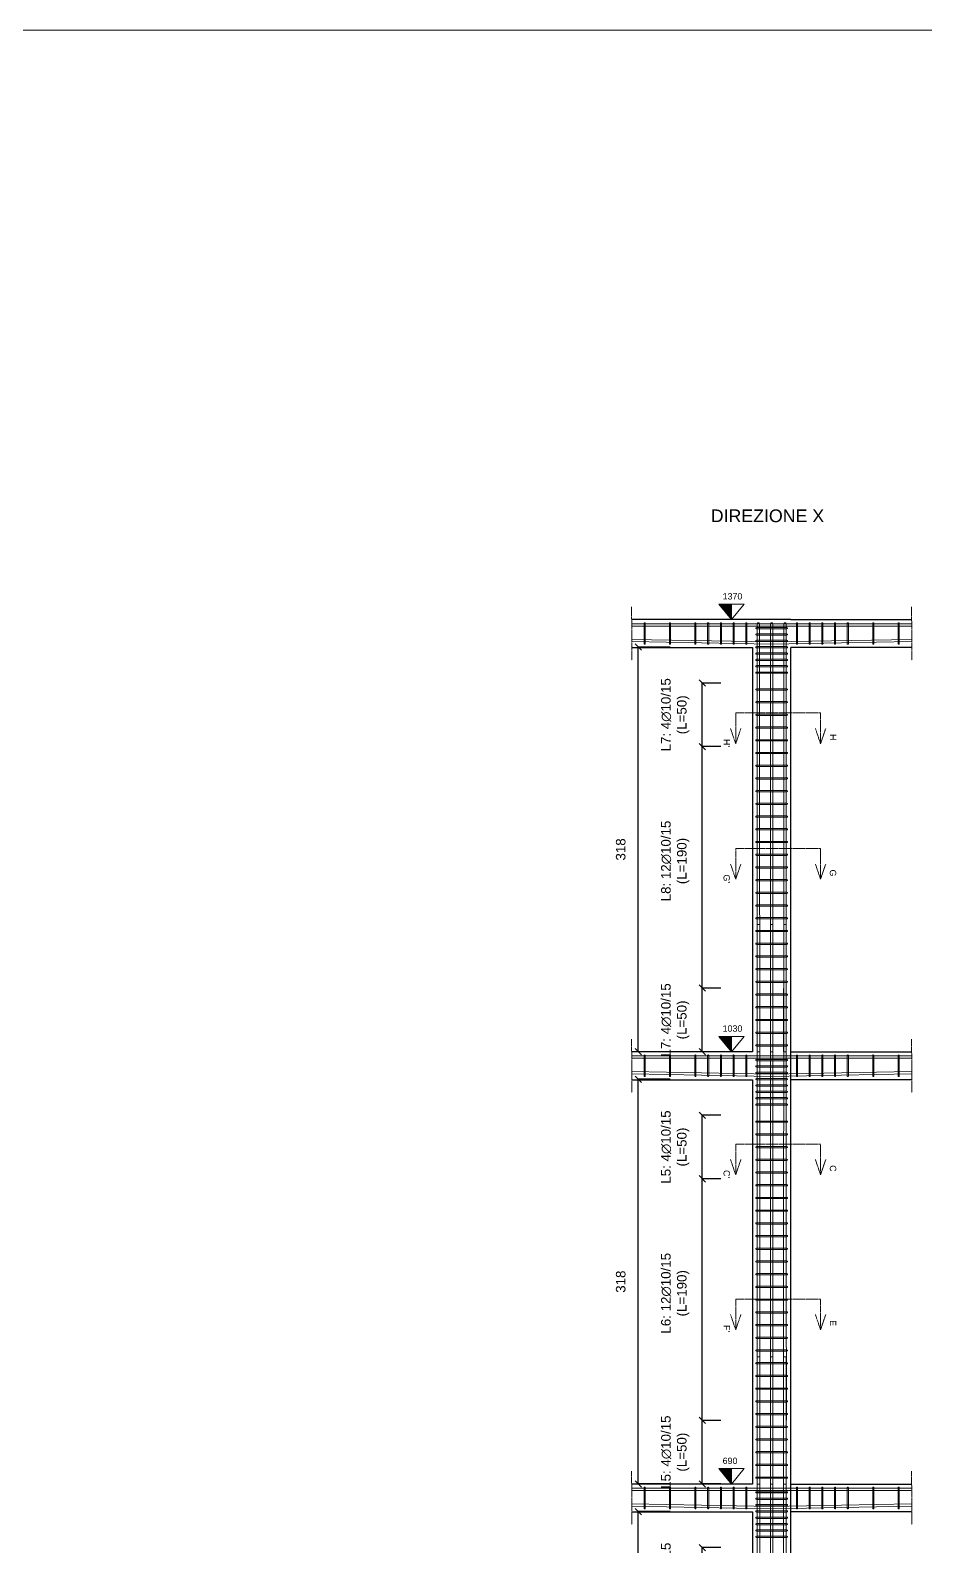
# Model space of a CAD drawing. Header units: millimetres. Extents: x -455371 to 117772, y -78417 to 116564.
# Drawn here: x -424157 to -417118, y 58303 to 70223 of the extents above; entities that cross this region are included whole.
import ezdxf

# ---------------------------------------------------------------- set-up
doc = ezdxf.new("R2010")
doc.units = ezdxf.units.MM
doc.linetypes.add('ACAD_ISO02W100', pattern=[15, 12, -3])
doc.layers.get('0').update_dxf_attribs({"color": 255})
for name, color, linetype, lineweight in [('armature', 5, 'Continuous', 18), ('Cls', 7, 'Continuous', 25), ('quote', 5, 'Continuous', 15), ('Scritte', 7, 'Continuous', 15), ('staffe', 10, 'Continuous', 15), ('tratteggio 1 a 50', 230, 'ACAD_ISO02W100', 15)]:
    doc.layers.add(name, color=color, linetype=linetype, lineweight=lineweight)
doc.layers.add('RETINI', color=253, linetype='Continuous')
doc.styles.get("Standard").update_dxf_attribs({"font": 'arial.ttf'})
doc.dimstyles.new('scala1 a 50', dxfattribs={"dimtxt": 75, "dimasz": 50, "dimexe": 0.18, "dimexo": 250, "dimgap": 100, "dimtad": 2, "dimdec": 0, "dimlfac": 0.1, "dimzin": 0, "dimdsep": 46, "dimtxsty": 'Standard', "dimblk": 'OBLIQUE', "dimcen": -100, "dimadec": 0, "dimazin": 0, "dimtfac": 1, "dimtdec": 0, "dimtofl": 0, "dimtmove": 0, "dimatfit": 3, "dimfxl": 250, "dimfxlon": 1, "dimtolj": 1, "dimtzin": 0, "dimarcsym": 0})

# ---------------------------------------------------------------- blocks, each defined once
blk = doc.blocks.new('*U2656')
at = {"layer": 'staffe'}
blk.add_lwpolyline([(-120, 5), (120, 5, -1), (120, -5), (-120, -5, -1)], format="xyb", close=True, dxfattribs=at)
blk = doc.blocks.new('*U2657')
at = {"layer": 'armature', "color": 0, "linetype": 'ByBlock', "lineweight": -2, "transparency": 16777216}
for p in [(0, 2800), (0, 2700), (0, 2600), (0, 2500), (0, 2400), (0, 2300), (0, 2200), (0, 2100), (0, 2000), (0, 1900), (0, 1800), (0, 1700), (0, 1600), (0, 1500), (0, 1400), (0, 1300), (0, 1200), (0, 1100), (0, 1000), (0, 900), (0, 800), (0, 700), (0, 600), (0, 500), (0, 400), (0, 300), (0, 200), (0, 100), (0, 0)]:
    blk.add_blockref('*U2656', p, dxfattribs=at)
blk = doc.blocks.new('*U2658')
at = {"layer": 'staffe'}
blk.add_lwpolyline([(-120, 5), (120, 5, -1), (120, -5), (-120, -5, -1)], format="xyb", close=True, dxfattribs=at)
blk = doc.blocks.new('*U2659')
at = {"layer": 'armature', "color": 0, "linetype": 'ByBlock', "lineweight": -2, "transparency": 16777216}
for p in [(0, 2800), (0, 2700), (0, 2600), (0, 2500), (0, 2400), (0, 2300), (0, 2200), (0, 2100), (0, 2000), (0, 1900), (0, 1800), (0, 1700), (0, 1600), (0, 1500), (0, 1400), (0, 1300), (0, 1200), (0, 1100), (0, 1000), (0, 900), (0, 800), (0, 700), (0, 600), (0, 500), (0, 400), (0, 300), (0, 200), (0, 100), (0, 0)]:
    blk.add_blockref('*U2658', p, dxfattribs=at)
blk = doc.blocks.new('*U2679')
at = {"layer": 'staffe'}
blk.add_lwpolyline([(-120, 5), (120, 5, -1), (120, -5), (-120, -5, -1)], format="xyb", close=True, dxfattribs=at)
blk = doc.blocks.new('*U2680')
at = {"layer": 'armature', "color": 0, "linetype": 'ByBlock', "lineweight": -2, "transparency": 16777216}
for p in [(0, 350), (0, 300), (0, 250), (0, 200), (0, 150), (0, 100), (0, 50), (0, 0)]:
    blk.add_blockref('*U2679', p, dxfattribs=at)
blk = doc.blocks.new('*U2685')
at = {"layer": 'staffe'}
blk.add_lwpolyline([(-120, 5), (120, 5, -1), (120, -5), (-120, -5, -1)], format="xyb", close=True, dxfattribs=at)
blk = doc.blocks.new('*U2686')
at = {"layer": 'armature', "color": 0, "linetype": 'ByBlock', "lineweight": -2, "transparency": 16777216}
for p in [(0, 350), (0, 300), (0, 250), (0, 200), (0, 150), (0, 100), (0, 50), (0, 0)]:
    blk.add_blockref('*U2685', p, dxfattribs=at)
blk = doc.blocks.new('*U2687')
at = {"layer": 'staffe'}
blk.add_lwpolyline([(-120, 5), (120, 5, -1), (120, -5), (-120, -5, -1)], format="xyb", close=True, dxfattribs=at)
blk = doc.blocks.new('*U2688')
at = {"layer": 'armature', "color": 0, "linetype": 'ByBlock', "lineweight": -2, "transparency": 16777216}
for p in [(0, 350), (0, 300), (0, 250), (0, 200), (0, 150), (0, 100), (0, 50), (0, 0)]:
    blk.add_blockref('*U2687', p, dxfattribs=at)
blk = doc.blocks.new('*U2667')
at = {"layer": 'staffe'}
blk.add_lwpolyline([(-4, 0), (-4, 81, -1.00038), (4, 81), (4, 0), (4, -81, -1.00038), (-4, -81)], format="xyb", close=True, dxfattribs=at)
blk = doc.blocks.new('*U2668')
at = {"layer": 'Cls', "color": 0, "linetype": 'ByBlock', "lineweight": -2, "transparency": 16777216}
for p in [(-400, 0), (-300, 0), (-200, 0), (-100, 0), (0, 0)]:
    blk.add_blockref('*U2667', p, dxfattribs=at)
blk = doc.blocks.new('*U2669')
at = {"layer": 'staffe'}
blk.add_lwpolyline([(-4, 0), (-4, 81, -1.00038), (4, 81), (4, 0), (4, -81, -1.00038), (-4, -81)], format="xyb", close=True, dxfattribs=at)
blk = doc.blocks.new('*U2670')
at = {"layer": 'Cls', "color": 0, "linetype": 'ByBlock', "lineweight": -2, "transparency": 16777216}
for p in [(-200, 0), (0, 0)]:
    blk.add_blockref('*U2669', p, dxfattribs=at)
blk = doc.blocks.new('*U2722')
at = {"layer": 'staffe'}
blk.add_lwpolyline([(-4, 0), (-4, 81, -1.00038), (4, 81), (4, 0), (4, -81, -1.00038), (-4, -81)], format="xyb", close=True, dxfattribs=at)
blk = doc.blocks.new('*U2723')
at = {"layer": 'Cls', "color": 0, "linetype": 'ByBlock', "lineweight": -2, "transparency": 16777216}
for p in [(-400, 0), (-300, 0), (-200, 0), (-100, 0), (0, 0)]:
    blk.add_blockref('*U2722', p, dxfattribs=at)
blk = doc.blocks.new('*U2671')
at = {"layer": 'staffe'}
blk.add_lwpolyline([(-4, 0), (-4, 81, -1.00038), (4, 81), (4, 0), (4, -81, -1.00038), (-4, -81)], format="xyb", close=True, dxfattribs=at)
blk = doc.blocks.new('*U2721')
at = {"layer": 'Cls', "color": 0, "linetype": 'ByBlock', "lineweight": -2, "transparency": 16777216}
for p in [(-200, 0), (0, 0)]:
    blk.add_blockref('*U2671', p, dxfattribs=at)
blk = doc.blocks.new('*U2726')
at = {"layer": 'staffe'}
blk.add_lwpolyline([(-4, 0), (-4, 81, -1.00038), (4, 81), (4, 0), (4, -81, -1.00038), (-4, -81)], format="xyb", close=True, dxfattribs=at)
blk = doc.blocks.new('*U2727')
at = {"layer": 'Cls', "color": 0, "linetype": 'ByBlock', "lineweight": -2, "transparency": 16777216}
for p in [(-400, 0), (-300, 0), (-200, 0), (-100, 0), (0, 0)]:
    blk.add_blockref('*U2726', p, dxfattribs=at)
blk = doc.blocks.new('*U2724')
at = {"layer": 'staffe'}
blk.add_lwpolyline([(-4, 0), (-4, 81, -1.00038), (4, 81), (4, 0), (4, -81, -1.00038), (-4, -81)], format="xyb", close=True, dxfattribs=at)
blk = doc.blocks.new('*U2725')
at = {"layer": 'Cls', "color": 0, "linetype": 'ByBlock', "lineweight": -2, "transparency": 16777216}
for p in [(-200, 0), (0, 0)]:
    blk.add_blockref('*U2724', p, dxfattribs=at)
blk = doc.blocks.new('*U2736')
at = {"layer": 'staffe'}
blk.add_lwpolyline([(-4, 0), (-4, 81, -1.00038), (4, 81), (4, 0), (4, -81, -1.00038), (-4, -81)], format="xyb", close=True, dxfattribs=at)
blk = doc.blocks.new('*U2737')
at = {"layer": 'Cls', "color": 0, "linetype": 'ByBlock', "lineweight": -2, "transparency": 16777216}
for p in [(-400, 0), (-300, 0), (-200, 0), (-100, 0), (0, 0)]:
    blk.add_blockref('*U2736', p, dxfattribs=at)
blk = doc.blocks.new('*U2732')
at = {"layer": 'staffe'}
blk.add_lwpolyline([(-4, 0), (-4, 81, -1.00038), (4, 81), (4, 0), (4, -81, -1.00038), (-4, -81)], format="xyb", close=True, dxfattribs=at)
blk = doc.blocks.new('*U2733')
at = {"layer": 'Cls', "color": 0, "linetype": 'ByBlock', "lineweight": -2, "transparency": 16777216}
for p in [(-200, 0), (0, 0)]:
    blk.add_blockref('*U2732', p, dxfattribs=at)
blk = doc.blocks.new('*U2711')
at = {"layer": 'staffe'}
blk.add_lwpolyline([(-4, 0), (-4, 81, -1.00038), (4, 81), (4, 0), (4, -81, -1.00038), (-4, -81)], format="xyb", close=True, dxfattribs=at)
blk = doc.blocks.new('*U2712')
at = {"layer": 'Cls', "color": 0, "linetype": 'ByBlock', "lineweight": -2, "transparency": 16777216}
for p in [(-400, 0), (-300, 0), (-200, 0), (-100, 0), (0, 0)]:
    blk.add_blockref('*U2711', p, dxfattribs=at)
blk = doc.blocks.new('*U2734')
at = {"layer": 'staffe'}
blk.add_lwpolyline([(-4, 0), (-4, 81, -1.00038), (4, 81), (4, 0), (4, -81, -1.00038), (-4, -81)], format="xyb", close=True, dxfattribs=at)
blk = doc.blocks.new('*U2735')
at = {"layer": 'Cls', "color": 0, "linetype": 'ByBlock', "lineweight": -2, "transparency": 16777216}
for p in [(-200, 0), (0, 0)]:
    blk.add_blockref('*U2734', p, dxfattribs=at)
blk = doc.blocks.new('*U2715')
at = {"layer": 'staffe'}
blk.add_lwpolyline([(-4, 0), (-4, 81, -1.00038), (4, 81), (4, 0), (4, -81, -1.00038), (-4, -81)], format="xyb", close=True, dxfattribs=at)
blk = doc.blocks.new('*U2716')
at = {"layer": 'Cls', "color": 0, "linetype": 'ByBlock', "lineweight": -2, "transparency": 16777216}
for p in [(-400, 0), (-300, 0), (-200, 0), (-100, 0), (0, 0)]:
    blk.add_blockref('*U2715', p, dxfattribs=at)
blk = doc.blocks.new('*U2713')
at = {"layer": 'staffe'}
blk.add_lwpolyline([(-4, 0), (-4, 81, -1.00038), (4, 81), (4, 0), (4, -81, -1.00038), (-4, -81)], format="xyb", close=True, dxfattribs=at)
blk = doc.blocks.new('*U2714')
at = {"layer": 'Cls', "color": 0, "linetype": 'ByBlock', "lineweight": -2, "transparency": 16777216}
for p in [(-200, 0), (0, 0)]:
    blk.add_blockref('*U2713', p, dxfattribs=at)
blk = doc.blocks.new('_Oblique')
at = {"color": 0, "linetype": 'ByBlock', "lineweight": -2}
blk.add_line((-0.5, -0.5), (0.5, 0.5), dxfattribs=at)
blk = doc.blocks.new('*D2831')
at = {"layer": 'Defpoints', "color": 0, "transparency": 16777216}
for p in [(-419372, 65372), (-418472, 65372), (-418472, 62189)]:
    blk.add_point(p, dxfattribs=at)
at = {"layer": 'quote', "color": 0, "lineweight": -2, "transparency": 16777216}
for p, q in [((-419122, 65372), (-419372, 65372)), ((-419372, 62189), (-419372, 65372)), ((-419122, 62189), (-419372, 62189))]:
    blk.add_line(p, q, dxfattribs=at)
at = {"layer": 'quote', "color": 0, "lineweight": -2, "transparency": 16777216, "xscale": 50, "yscale": 50, "zscale": 50}
for p, rotation in [((-419372, 65372), 90), ((-419372, 62189), 270)]:
    blk.add_blockref('_Oblique', p, dxfattribs=dict(at, rotation=rotation))
at = {"layer": 'quote', "color": 0, "transparency": 16777216, "insert": (-419510, 63780), "char_height": 75, "attachment_point": 5, "rotation": 90}
blk.add_mtext('\\A1;318', dxfattribs=at)
blk = doc.blocks.new('*D2832')
at = {"layer": 'Defpoints', "color": 0, "transparency": 16777216}
for p in [(-419372, 61972), (-418472, 61972), (-418472, 58789)]:
    blk.add_point(p, dxfattribs=at)
at = {"layer": 'quote', "color": 0, "lineweight": -2, "transparency": 16777216}
for p, q in [((-419122, 61972), (-419372, 61972)), ((-419372, 58789), (-419372, 61972)), ((-419122, 58789), (-419372, 58789))]:
    blk.add_line(p, q, dxfattribs=at)
at = {"layer": 'quote', "color": 0, "lineweight": -2, "transparency": 16777216, "xscale": 50, "yscale": 50, "zscale": 50}
for p, rotation in [((-419372, 61972), 90), ((-419372, 58789), 270)]:
    blk.add_blockref('_Oblique', p, dxfattribs=dict(at, rotation=rotation))
at = {"layer": 'quote', "color": 0, "transparency": 16777216, "insert": (-419510, 60380), "char_height": 75, "attachment_point": 5, "rotation": 90}
blk.add_mtext('\\A1;318', dxfattribs=at)
blk = doc.blocks.new('*D2833')
at = {"layer": 'Defpoints', "color": 0, "transparency": 16777216}
for p in [(-419372, 58572), (-418472, 58572), (-418472, 55389)]:
    blk.add_point(p, dxfattribs=at)
at = {"layer": 'quote', "color": 0, "lineweight": -2, "transparency": 16777216}
for p, q in [((-419122, 58572), (-419372, 58572)), ((-419372, 55389), (-419372, 58572)), ((-419122, 55389), (-419372, 55389))]:
    blk.add_line(p, q, dxfattribs=at)
at = {"layer": 'quote', "color": 0, "lineweight": -2, "transparency": 16777216, "xscale": 50, "yscale": 50, "zscale": 50}
for p, rotation in [((-419372, 58572), 90), ((-419372, 55389), 270)]:
    blk.add_blockref('_Oblique', p, dxfattribs=dict(at, rotation=rotation))
at = {"layer": 'quote', "color": 0, "transparency": 16777216, "insert": (-419510, 56980), "char_height": 75, "attachment_point": 5, "rotation": 90}
blk.add_mtext('\\A1;318', dxfattribs=at)
blk = doc.blocks.new('*D2887')
at = {"layer": 'Defpoints', "color": 0, "transparency": 16777216}
for p in [(-418868, 58289), (-418472, 58289), (-418472, 57789)]:
    blk.add_point(p, dxfattribs=at)
at = {"layer": 'quote', "color": 0, "lineweight": -2, "transparency": 16777216}
for p, q in [((-418722, 58289), (-418869, 58289)), ((-418868, 57789), (-418868, 58289)), ((-418722, 57789), (-418869, 57789))]:
    blk.add_line(p, q, dxfattribs=at)
at = {"layer": 'quote', "color": 0, "lineweight": -2, "transparency": 16777216, "xscale": 50, "yscale": 50, "zscale": 50}
for p, rotation in [((-418868, 58289), 90), ((-418868, 57789), 270)]:
    blk.add_blockref('_Oblique', p, dxfattribs=dict(at, rotation=rotation))
at = {"layer": 'quote', "color": 0, "transparency": 16777216, "insert": (-419081, 58039), "char_height": 75, "attachment_point": 5, "rotation": 90}
blk.add_mtext('\\A1;L3: {\\A0;4∅10/15} \\P(L=50)', dxfattribs=at)
blk = doc.blocks.new('*D2888')
at = {"layer": 'Defpoints', "color": 0, "transparency": 16777216}
for p in [(-418868, 59289), (-418472, 59289), (-418472, 58789)]:
    blk.add_point(p, dxfattribs=at)
at = {"layer": 'quote', "color": 0, "lineweight": -2, "transparency": 16777216}
for p, q in [((-418722, 59289), (-418869, 59289)), ((-418868, 58789), (-418868, 59289)), ((-418722, 58789), (-418869, 58789))]:
    blk.add_line(p, q, dxfattribs=at)
at = {"layer": 'quote', "color": 0, "lineweight": -2, "transparency": 16777216, "xscale": 50, "yscale": 50, "zscale": 50}
for p, rotation in [((-418868, 59289), 90), ((-418868, 58789), 270)]:
    blk.add_blockref('_Oblique', p, dxfattribs=dict(at, rotation=rotation))
at = {"layer": 'quote', "color": 0, "transparency": 16777216, "insert": (-419081, 59039), "char_height": 75, "attachment_point": 5, "rotation": 90}
blk.add_mtext('\\A1;L5: {\\A0;4∅10/15} \\P(L=50)', dxfattribs=at)
blk = doc.blocks.new('*D2889')
at = {"layer": 'Defpoints', "color": 0, "transparency": 16777216}
for p in [(-418868, 61189), (-418472, 61189), (-418472, 59289)]:
    blk.add_point(p, dxfattribs=at)
at = {"layer": 'quote', "color": 0, "lineweight": -2, "transparency": 16777216}
for p, q in [((-418722, 61189), (-418869, 61189)), ((-418868, 59289), (-418868, 61189)), ((-418722, 59289), (-418869, 59289))]:
    blk.add_line(p, q, dxfattribs=at)
at = {"layer": 'quote', "color": 0, "lineweight": -2, "transparency": 16777216, "xscale": 50, "yscale": 50, "zscale": 50}
for p, rotation in [((-418868, 61189), 90), ((-418868, 59289), 270)]:
    blk.add_blockref('_Oblique', p, dxfattribs=dict(at, rotation=rotation))
at = {"layer": 'quote', "color": 0, "transparency": 16777216, "insert": (-419081, 60289), "char_height": 75, "attachment_point": 5, "rotation": 90}
blk.add_mtext('\\A1;L6: {\\A0;12∅10/15} \\P(L=190)', dxfattribs=at)
blk = doc.blocks.new('*D2890')
at = {"layer": 'Defpoints', "color": 0, "transparency": 16777216}
for p in [(-418868, 61689), (-418472, 61689), (-418472, 61189)]:
    blk.add_point(p, dxfattribs=at)
at = {"layer": 'quote', "color": 0, "lineweight": -2, "transparency": 16777216}
for p, q in [((-418722, 61689), (-418869, 61689)), ((-418868, 61189), (-418868, 61689)), ((-418722, 61189), (-418869, 61189))]:
    blk.add_line(p, q, dxfattribs=at)
at = {"layer": 'quote', "color": 0, "lineweight": -2, "transparency": 16777216, "xscale": 50, "yscale": 50, "zscale": 50}
for p, rotation in [((-418868, 61689), 90), ((-418868, 61189), 270)]:
    blk.add_blockref('_Oblique', p, dxfattribs=dict(at, rotation=rotation))
at = {"layer": 'quote', "color": 0, "transparency": 16777216, "insert": (-419081, 61439), "char_height": 75, "attachment_point": 5, "rotation": 90}
blk.add_mtext('\\A1;L5: {\\A0;4∅10/15} \\P(L=50)', dxfattribs=at)
blk = doc.blocks.new('*D2891')
at = {"layer": 'Defpoints', "color": 0, "transparency": 16777216}
for p in [(-418868, 62689), (-418472, 62689), (-418472, 62189)]:
    blk.add_point(p, dxfattribs=at)
at = {"layer": 'quote', "color": 0, "lineweight": -2, "transparency": 16777216}
for p, q in [((-418722, 62689), (-418869, 62689)), ((-418868, 62189), (-418868, 62689)), ((-418722, 62189), (-418869, 62189))]:
    blk.add_line(p, q, dxfattribs=at)
at = {"layer": 'quote', "color": 0, "lineweight": -2, "transparency": 16777216, "xscale": 50, "yscale": 50, "zscale": 50}
for p, rotation in [((-418868, 62689), 90), ((-418868, 62189), 270)]:
    blk.add_blockref('_Oblique', p, dxfattribs=dict(at, rotation=rotation))
at = {"layer": 'quote', "color": 0, "transparency": 16777216, "insert": (-419081, 62439), "char_height": 75, "attachment_point": 5, "rotation": 90}
blk.add_mtext('\\A1;L7: {\\A0;4∅10/15} \\P(L=50)', dxfattribs=at)
blk = doc.blocks.new('*D2892')
at = {"layer": 'Defpoints', "color": 0, "transparency": 16777216}
for p in [(-418868, 64589), (-418472, 64589), (-418472, 62689)]:
    blk.add_point(p, dxfattribs=at)
at = {"layer": 'quote', "color": 0, "lineweight": -2, "transparency": 16777216}
for p, q in [((-418722, 64589), (-418869, 64589)), ((-418868, 62689), (-418868, 64589)), ((-418722, 62689), (-418869, 62689))]:
    blk.add_line(p, q, dxfattribs=at)
at = {"layer": 'quote', "color": 0, "lineweight": -2, "transparency": 16777216, "xscale": 50, "yscale": 50, "zscale": 50}
for p, rotation in [((-418868, 64589), 90), ((-418868, 62689), 270)]:
    blk.add_blockref('_Oblique', p, dxfattribs=dict(at, rotation=rotation))
at = {"layer": 'quote', "color": 0, "transparency": 16777216, "insert": (-419081, 63689), "char_height": 75, "attachment_point": 5, "rotation": 90}
blk.add_mtext('\\A1;L8: {\\A0;12∅10/15} \\P(L=190)', dxfattribs=at)
blk = doc.blocks.new('*D2893')
at = {"layer": 'Defpoints', "color": 0, "transparency": 16777216}
for p in [(-418868, 65089), (-418472, 65089), (-418472, 64589)]:
    blk.add_point(p, dxfattribs=at)
at = {"layer": 'quote', "color": 0, "lineweight": -2, "transparency": 16777216}
for p, q in [((-418722, 65089), (-418869, 65089)), ((-418868, 64589), (-418868, 65089)), ((-418722, 64589), (-418869, 64589))]:
    blk.add_line(p, q, dxfattribs=at)
at = {"layer": 'quote', "color": 0, "lineweight": -2, "transparency": 16777216, "xscale": 50, "yscale": 50, "zscale": 50}
for p, rotation in [((-418868, 65089), 90), ((-418868, 64589), 270)]:
    blk.add_blockref('_Oblique', p, dxfattribs=dict(at, rotation=rotation))
at = {"layer": 'quote', "color": 0, "transparency": 16777216, "insert": (-419081, 64839), "char_height": 75, "attachment_point": 5, "rotation": 90}
blk.add_mtext('\\A1;L7: {\\A0;4∅10/15} \\P(L=50)', dxfattribs=at)

msp = doc.modelspace()

# ---------------------------------------------------------------- hatches: boundary and pattern name
at = {"layer": 'RETINI'}
h = msp.add_hatch(color=256, dxfattribs=at)
h.dxf.hatch_style = 1
h.paths.add_polyline_path([(-418737.5, 65709.9), (-418637.5, 65588.5), (-418637.5, 65709.9)])
h = msp.add_hatch(color=256, dxfattribs=at)
h.dxf.hatch_style = 1
h.paths.add_polyline_path([(-418737.5, 62309.9), (-418637.5, 62188.5), (-418637.5, 62309.9)])
h = msp.add_hatch(color=256, dxfattribs=at)
h.dxf.hatch_style = 1
h.paths.add_polyline_path([(-418737.5, 58909.9), (-418637.5, 58788.5), (-418637.5, 58909.9)])

# ---------------------------------------------------------------- linework, layer by layer
at = {"layer": 'armature'}
for p, q in [((-417220.6, 65555.5), (-419424.4, 65555.5)), ((-419424.4, 65537.5), (-417220.6, 65537.5)), ((-419424.4, 65432.5), (-418322.5, 65412.2)), ((-418322.5, 65394.2), (-419424.4, 65414.5)), ((-417220.6, 65432.5), (-418322.5, 65412.2)), ((-418322.5, 65394.2), (-417220.6, 65414.5)), ((-418225.5, 62439.5), (-418207.5, 62439.5)), ((-417220.6, 62155.5), (-419424.4, 62155.5)), ((-419424.4, 62137.5), (-417220.6, 62137.5)), ((-419424.4, 62032.5), (-418322.5, 62012.2)), ((-418322.5, 61994.2), (-419424.4, 62014.5)), ((-417220.6, 62032.5), (-418322.5, 62012.2)), ((-418322.5, 61994.2), (-417220.6, 62014.5)), ((-417220.6, 58755.5), (-419424.4, 58755.5)), ((-419424.4, 58737.5), (-417220.6, 58737.5)), ((-419424.4, 58632.5), (-418322.5, 58612.2)), ((-418322.5, 58594.2), (-419424.4, 58614.5)), ((-417220.6, 58632.5), (-418322.5, 58612.2)), ((-418322.5, 58594.2), (-417220.6, 58614.5))]:
    msp.add_line(p, q, dxfattribs=at)
for points in [[(-418415.5, 63188.5), (-418417.5, 63338.5), (-418417.5, 65555.5, 0.7999254), (-418437.5, 65555.5), (-418437.5, 63338.5), (-418437.5, 63188.5), (-418437.5, 62188.5), (-418416.5, 62188.5), (-418415.5, 63188.5)], [(-418227.5, 63188.5), (-418227.5, 63338.5), (-418227.5, 65555.5, -0.7999254), (-418207.5, 65555.5), (-418207.5, 63338.5), (-418207.5, 63188.5), (-418207.5, 62188.5), (-418228.5, 62188.5), (-418227.5, 63188.5)]]:
    msp.add_lwpolyline(points, format="xyb", dxfattribs=at)
msp.add_lwpolyline([(-418313.5, 63533.5), (-418313.5, 63188.5), (-418313.5, 62188.5), (-418331.5, 62188.5), (-418331.5, 63188.5), (-418331.5, 63533.5), (-418331.5, 65555.5, -0.888806), (-418313.5, 65555.5)], format="xyb", close=True, dxfattribs=at)
for points in [[(-418415.5, 59938.5), (-418415.5, 59788.5), (-418415.5, 58788.5), (-418437.5, 58788.5), (-418437.5, 59788.5), (-418437.5, 59938.5), (-418437.5, 63188.5), (-418415.5, 63188.5), (-418415.5, 59938.5)], [(-418331.5, 59788.5), (-418331.5, 59938.5), (-418331.5, 63188.5), (-418313.5, 63188.5), (-418313.5, 59938.5)], [(-418229.5, 59938.5), (-418229.2, 59785.3), (-418229.5, 58788.5), (-418207.5, 58788.5), (-418205.9, 59788.5), (-418207.5, 59938.5), (-418207.5, 63188.5), (-418227.5, 63188.5), (-418229.5, 59938.5)], [(-418331.5, 59788.5), (-418331.5, 58788.5), (-418313.5, 58788.5), (-418313.5, 59788.5), (-418313.5, 59938.5)], [(-418415.5, 56538.5), (-418415.5, 56388.5), (-418415.5, 55388.5), (-418437.5, 55388.5), (-418437.5, 56388.5), (-418437.5, 56538.5), (-418437.5, 59788.5), (-418415.5, 59788.5), (-418415.5, 56538.5)], [(-418331.5, 56388.5), (-418331.5, 56538.5), (-418331.5, 59788.5), (-418313.5, 59788.5), (-418313.5, 56538.5)], [(-418229.5, 56543.5), (-418229.5, 56388.5), (-418229.5, 55388.5), (-418207.5, 55388.5), (-418207.5, 56388.5), (-418207.5, 56543.5), (-418207.5, 59788.5), (-418229.5, 59788.5), (-418229.5, 56543.5)]]:
    msp.add_lwpolyline(points, dxfattribs=at)
at = {"layer": 'Cls'}
for points in [[(-418172.5, 65588.5), (-418472.5, 65588.5), (-419424.4, 65588.5)], [(-418172.5, 65588.5), (-417220.6, 65588.5)], [(-419424.4, 65368.5), (-418472.5, 65368.5), (-418472.5, 62188.5), (-419424.4, 62188.5)], [(-419424.4, 65368.5), (-418472.5, 65368.5)], [(-418172.5, 51888.5), (-418172.5, 65368.5)], [(-417220.6, 65368.5), (-418172.5, 65368.5)], [(-418172.5, 62188.5), (-417220.6, 62188.5)], [(-419424.4, 61968.5), (-418472.5, 61968.5), (-418472.5, 58788.5), (-419424.4, 58788.5)], [(-417220.6, 61968.5), (-418172.5, 61968.5)], [(-418172.5, 58788.5), (-417220.6, 58788.5)], [(-419424.4, 58568.5), (-418472.5, 58568.5), (-418472.5, 55388.5), (-419424.4, 55388.5)], [(-417220.6, 58568.5), (-418172.5, 58568.5)]]:
    msp.add_lwpolyline(points, dxfattribs=at)
at = {"layer": 'quote'}
msp.add_lwpolyline([(-455370.7, 70223.3), (-403722.5, 70223.3), (-403722.5, 47890.5), (-455370.7, 47890.5)], close=True, dxfattribs=at)
for points in [[(-418637.5, 65588.5), (-418737.5, 65709.9), (-418537.5, 65709.9), (-418637.5, 65588.5)], [(-418637.5, 65588.5), (-418637.5, 65709.9)], [(-418637.5, 62188.5), (-418737.5, 62309.9), (-418537.5, 62309.9), (-418637.5, 62188.5)], [(-418637.5, 62188.5), (-418637.5, 62309.9)], [(-418637.5, 58788.5), (-418737.5, 58909.9), (-418537.5, 58909.9), (-418637.5, 58788.5)], [(-418637.5, 58788.5), (-418637.5, 58909.9)]]:
    msp.add_lwpolyline(points, dxfattribs=at)
at = {"layer": 'tratteggio 1 a 50'}
for points in [[(-419424.4, 65688.5), (-419423.1, 65268.5)], [(-417220.9, 65688.5), (-417219.6, 65268.5)], [(-417977.9, 64731), (-417977.9, 64731), (-417937.5, 64611.4), (-417937.5, 64853.3), (-418605.4, 64853.3), (-418605.4, 64611.4)], [(-418565, 64731), (-418565, 64731), (-418605.4, 64611.4), (-418645.8, 64731), (-418645.8, 64731)], [(-417977.9, 63665.4), (-417977.9, 63665.4), (-417937.5, 63545.8), (-417937.5, 63787.7), (-418605.4, 63787.7), (-418605.4, 63545.8)], [(-418565, 63665.4), (-418565, 63665.4), (-418605.4, 63545.8), (-418645.8, 63665.4), (-418645.8, 63665.4)], [(-419424.4, 62288.5), (-419423.1, 61868.5)], [(-417220.9, 62288.5), (-417219.6, 61868.5)], [(-417977.9, 61340.2), (-417977.9, 61340.2), (-417937.5, 61220.7), (-417937.5, 61462.5), (-418605.4, 61462.5), (-418605.4, 61220.7)], [(-418565, 61340.2), (-418565, 61340.2), (-418605.4, 61220.7), (-418645.8, 61340.2), (-418645.8, 61340.2)], [(-417977.9, 60121.2), (-417977.9, 60121.2), (-417937.5, 60001.7), (-417937.5, 60243.5), (-418605.4, 60243.5), (-418605.4, 60001.7)], [(-418565, 60121.2), (-418565, 60121.2), (-418605.4, 60001.7), (-418645.8, 60121.2), (-418645.8, 60121.2)], [(-419424.4, 58888.5), (-419423.1, 58468.5)], [(-417220.9, 58888.5), (-417219.6, 58468.5)]]:
    msp.add_lwpolyline(points, dxfattribs=at)
for points in [[(-417937.5, 64611.4), (-417897.1, 64731), (-417897.1, 64731), (-417897.1, 64731)], [(-417937.5, 63545.8), (-417897.1, 63665.4), (-417897.1, 63665.4), (-417897.1, 63665.4)], [(-417937.5, 61220.7), (-417897.1, 61340.2), (-417897.1, 61340.2), (-417897.1, 61340.2)], [(-417937.5, 60001.7), (-417897.1, 60121.2), (-417897.1, 60121.2), (-417897.1, 60121.2)]]:
    msp.add_lwpolyline(points, close=True, dxfattribs=at)

# ---------------------------------------------------------------- block references
at = {"layer": 'armature'}
for name, p in [('*U2680', (-418322.5, 65170.7)), ('*U2659', (-418322.5, 62238.5)), ('*U2686', (-418322.5, 61773.1)), ('*U2657', (-418322.5, 58838.5)), ('*U2688', (-418322.5, 58372.9))]:
    msp.add_blockref(name, p, dxfattribs=at)
at = {"layer": 'Cls'}
for name, p in [('*U2670', (-419122.1, 65478.5)), ('*U2668', (-418522.1, 65478.5)), ('*U2721', (-419122.1, 62078.5)), ('*U2723', (-418522.1, 62078.5)), ('*U2725', (-419122.1, 58678.5)), ('*U2727', (-418522.1, 58678.5))]:
    msp.add_blockref(name, p, dxfattribs=at)
at = {"layer": 'Cls', "xscale": -1}
for name, p in [('*U2737', (-418122.9, 65478.5)), ('*U2733', (-417522.9, 65478.5)), ('*U2712', (-418122.9, 62078.5)), ('*U2735', (-417522.9, 62078.5)), ('*U2716', (-418122.9, 58678.5)), ('*U2714', (-417522.9, 58678.5))]:
    msp.add_blockref(name, p, dxfattribs=at)

# ---------------------------------------------------------------- texts
at = {"layer": 'Scritte', "attachment_point": 1}
for s, width, insert, char_height in [('DIREZIONE X', 1464.25, (-418801.8, 66454.4), 100), ('1370', 147.198, (-418708.3, 65796.1), 50), ('1030', 147.198, (-418708.3, 62396.1), 50), ('690', 147.198, (-418708.3, 58996.1), 50)]:
    msp.add_mtext_dynamic_manual_height_columns(s, width=width, gutter_width=12.5, heights=[0], dxfattribs=dict(at, insert=insert, char_height=char_height))
at = {"layer": 'Scritte', "char_height": 50, "attachment_point": 1, "rotation": 270}
for s, insert in [("H'", (-418651.1, 64649)), ('H', (-417814.5, 64687.5)), ("G'", (-418651.1, 63583.4)), ('G', (-417814.5, 63621.9)), ('C', (-417814.5, 61296.8)), ("C'", (-418651.1, 61258.3)), ("F'", (-418651.1, 60039.3)), ('E', (-417814.5, 60077.8))]:
    msp.add_mtext_dynamic_manual_height_columns(s, width=371.945, gutter_width=12.5, heights=[0], dxfattribs=dict(at, insert=insert))

# ---------------------------------------------------------------- dimensions: what is measured, and where the dimension line sits
at = {"layer": 'quote'}
for base, p1, p2, picture, middle in [((-419372.1, 65372.2), (-418472.5, 62188.5), (-418472.5, 65372.2), '*D2831', (-419510.5, 63780.4)), ((-419372.1, 61972.2), (-418472.5, 58788.5), (-418472.5, 61972.2), '*D2832', (-419510.5, 60380.4)), ((-419372.1, 58572.2), (-418472.5, 55388.5), (-418472.5, 58572.2), '*D2833', (-419510.5, 56980.4))]:
    dim = msp.add_linear_dim(base=base, p1=p1, p2=p2, angle=90, dimstyle='scala1 a 50', dxfattribs=at)
    dim.commit()
    dim.dimension.update_dxf_attribs({"geometry": picture, "text_midpoint": middle})
for base, p1, p2, text, picture, middle in [((-418868.4, 65088.5), (-418472.5, 64588.5), (-418472.5, 65088.5), 'L7: {\\A0;4∅10/15} \\P(L=<>)', '*D2893', (-418868.4, 64838.5)), ((-418868.4, 64588.5), (-418472.5, 62688.5), (-418472.5, 64588.5), 'L8: {\\A0;12∅10/15} \\P(L=<>)', '*D2892', (-418868.4, 63688.5)), ((-418868.4, 62688.5), (-418472.5, 62188.5), (-418472.5, 62688.5), 'L7: {\\A0;4∅10/15} \\P(L=<>)', '*D2891', (-418868.4, 62438.5)), ((-418868.4, 61688.5), (-418472.5, 61188.5), (-418472.5, 61688.5), 'L5: {\\A0;4∅10/15} \\P(L=<>)', '*D2890', (-418868.4, 61438.5)), ((-418868.4, 61188.5), (-418472.5, 59288.5), (-418472.5, 61188.5), 'L6: {\\A0;12∅10/15} \\P(L=<>)', '*D2889', (-418868.4, 60288.5)), ((-418868.4, 59288.5), (-418472.5, 58788.5), (-418472.5, 59288.5), 'L5: {\\A0;4∅10/15} \\P(L=<>)', '*D2888', (-418868.4, 59038.5)), ((-418868.4, 58288.5), (-418472.5, 57788.5), (-418472.5, 58288.5), 'L3: {\\A0;4∅10/15} \\P(L=<>)', '*D2887', (-418868.4, 58038.5))]:
    dim = msp.add_linear_dim(base=base, p1=p1, p2=p2, angle=90, text=text, dimstyle='scala1 a 50', dxfattribs=at)
    dim.commit()
    dim.dimension.update_dxf_attribs({"geometry": picture, "text_midpoint": middle, "dimtype": 161})

doc.saveas('drawing.dxf')
